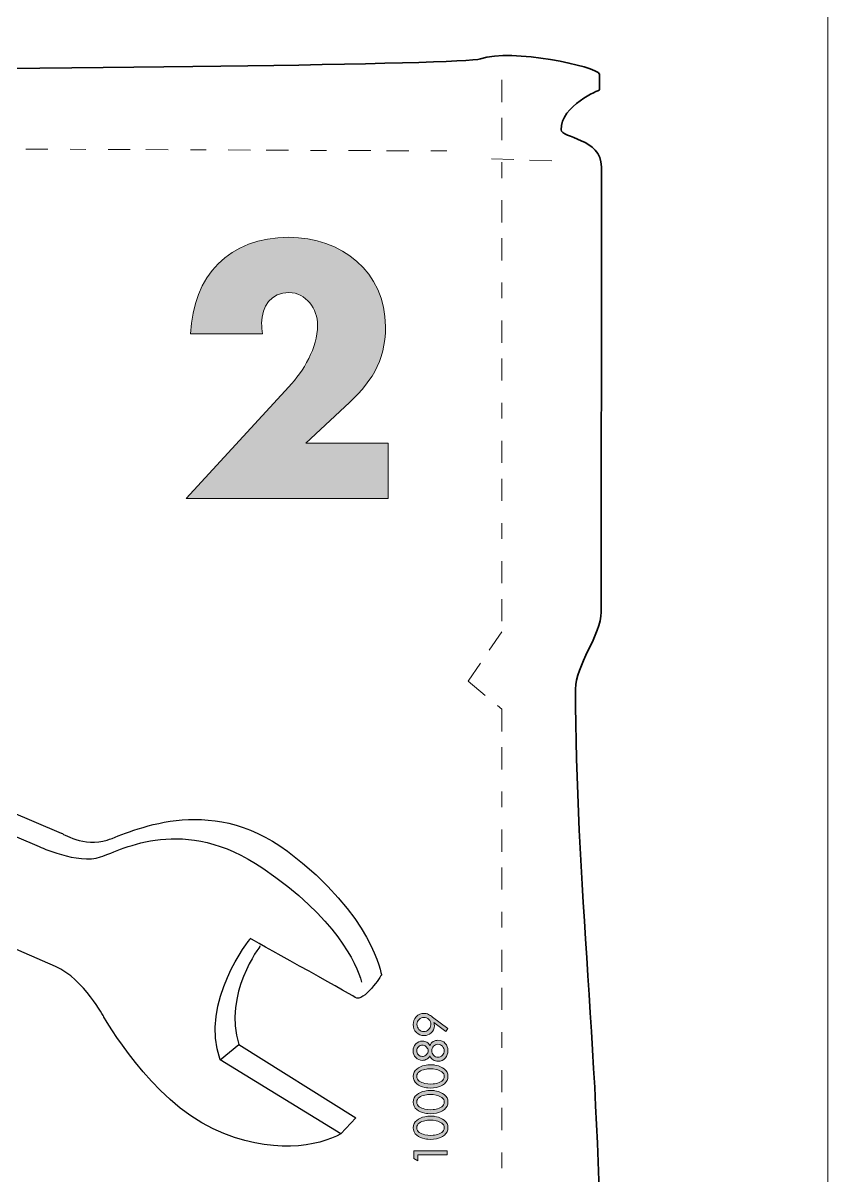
# Model space of a CAD drawing. Header units: inches. Extents: x 35 to 560, y 561 to 1057.
# Drawn here: x 235.87 to 240.98, y 568.69 to 576.02 of the extents above; entities that cross this region are included whole.
import ezdxf

# ---------------------------------------------------------------- set-up
doc = ezdxf.new("R2010")
doc.units = ezdxf.units.IN
doc.header["$MEASUREMENT"] = 0
for name, pattern in [('AI-Linetype-10', [0.635, 0.141111, -0.035278, 0.141111, -0.141111, 0.035278, -0.141111]), ('AI-Linetype-6', [0.635, 0.141111, -0.035278, 0.141111, -0.141111, 0.035278, -0.141111]), ('AI-Linetype-7', [0.635, 0.141111, -0.035278, 0.141111, -0.141111, 0.035278, -0.141111])]:
    doc.linetypes.add(name, pattern=pattern)
doc.layers.add('Livello 1', color=7, linetype='Continuous')

msp = doc.modelspace()

# ---------------------------------------------------------------- hatches: boundary and pattern name
at = {"layer": 'Livello 1'}
h = msp.add_hatch(color=256, dxfattribs=at)
h.dxf.hatch_style = 2
edge = h.paths.add_edge_path()
edge.add_spline(control_points=[(238.1865, 573.3481), (238.1865, 573.3481), (238.1865, 572.9968), (238.1865, 572.9968), (238.1865, 572.9968), (236.9038, 572.9968), (236.9038, 572.9968), (236.9038, 572.9968), (237.5557, 573.7059), (237.5557, 573.7059), (237.6489, 573.8075), (237.7378, 573.9515), (237.7378, 574.0974), (237.7378, 574.199), (237.6658, 574.3049), (237.5557, 574.3049), (237.4435, 574.3049), (237.3822, 574.2182), (237.3822, 574.1102), (237.3822, 574.089), (237.3843, 574.0658), (237.3885, 574.0424), (237.3885, 574.0424), (236.9313, 574.0424), (236.9313, 574.0424), (236.944, 574.4086), (237.1768, 574.6562), (237.5536, 574.6562), (237.888, 574.6562), (238.1696, 574.4361), (238.1696, 574.089), (238.1696, 573.8604), (238.0743, 573.7271), (237.9113, 573.5789), (237.9113, 573.5789), (237.6637, 573.3481), (237.6637, 573.3481), (237.6637, 573.3481), (238.1865, 573.3481), (238.1865, 573.3481)], knot_values=[0, 0, 0, 0, 1, 1, 1, 2, 2, 2, 3, 3, 3, 4, 4, 4, 5, 5, 5, 6, 6, 6, 7, 7, 7, 8, 8, 8, 9, 9, 9, 10, 10, 10, 11, 11, 11, 12, 12, 12, 13, 13, 13, 13], degree=3, periodic=0)
h = msp.add_hatch(color=256, dxfattribs=at)
h.dxf.hatch_style = 2
edge = h.paths.add_edge_path()
edge.add_spline(control_points=[(238.5535, 569.6089), (238.5535, 569.6089), (238.477, 569.6656), (238.477, 569.6656), (238.477, 569.6656), (238.4764, 569.665), (238.4764, 569.665), (238.4772, 569.6633), (238.4782, 569.66), (238.4796, 569.6551), (238.4796, 569.6551), (238.4805, 569.6444), (238.4805, 569.6444), (238.4805, 569.6268), (238.4738, 569.6121), (238.4605, 569.6003), (238.4471, 569.5886), (238.432, 569.5827), (238.4151, 569.5827), (238.3962, 569.5827), (238.3798, 569.5896), (238.366, 569.6033), (238.3522, 569.6168), (238.3453, 569.6334), (238.3453, 569.653), (238.3453, 569.6716), (238.3518, 569.6881), (238.365, 569.7023), (238.3781, 569.7167), (238.3942, 569.7238), (238.4131, 569.7238), (238.4236, 569.7238), (238.4334, 569.7216), (238.4423, 569.717), (238.4512, 569.7125), (238.4601, 569.7071), (238.4692, 569.7007), (238.4692, 569.7007), (238.5665, 569.6282), (238.5665, 569.6282), (238.5665, 569.6282), (238.5535, 569.6089), (238.5535, 569.6089)], knot_values=[0, 0, 0, 0, 1, 1, 1, 2, 2, 2, 3, 3, 3, 4, 4, 4, 5, 5, 5, 6, 6, 6, 7, 7, 7, 8, 8, 8, 9, 9, 9, 10, 10, 10, 11, 11, 11, 12, 12, 12, 13, 13, 13, 14, 14, 14, 14], degree=3, periodic=0)
edge = h.paths.add_edge_path()
edge.add_spline(control_points=[(238.4446, 569.686), (238.4401, 569.69), (238.4352, 569.693), (238.4301, 569.6952), (238.4249, 569.6973), (238.4194, 569.6984), (238.4136, 569.6984), (238.4023, 569.6984), (238.3921, 569.6941), (238.3828, 569.6855), (238.3736, 569.6768), (238.369, 569.6666), (238.369, 569.6549), (238.369, 569.6423), (238.3733, 569.6314), (238.3821, 569.6221), (238.3909, 569.6128), (238.4013, 569.6081), (238.4136, 569.6081), (238.4254, 569.6081), (238.4355, 569.6124), (238.4436, 569.6209), (238.4518, 569.6293), (238.4567, 569.6391), (238.4582, 569.6502), (238.4582, 569.6502), (238.4582, 569.6515), (238.4582, 569.6515), (238.4582, 569.6515), (238.4582, 569.6533), (238.4582, 569.6533), (238.4582, 569.6662), (238.4537, 569.6772), (238.4446, 569.686)], knot_values=[0, 0, 0, 0, 0.035278, 0.035278, 0.035278, 0.070556, 0.070556, 0.070556, 0.105833, 0.105833, 0.105833, 0.141111, 0.141111, 0.141111, 0.176389, 0.176389, 0.176389, 0.211667, 0.211667, 0.211667, 0.246944, 0.246944, 0.246944, 0.282222, 0.282222, 0.282222, 0.3175, 0.3175, 0.3175, 0.352778, 0.352778, 0.352778, 0.388056, 0.388056, 0.388056, 0.388056], degree=3, periodic=0)
edge.add_line((238.4446, 569.686), (238.4446, 569.686))
at = {"layer": 'Livello 1', "true_color": 0x19181d}
h = msp.add_hatch(color=250, dxfattribs=at)
h.dxf.hatch_style = 2
edge = h.paths.add_edge_path()
edge.add_spline(control_points=[(238.4717, 569.4283), (238.4627, 569.434), (238.4561, 569.4423), (238.452, 569.4535), (238.4474, 569.445), (238.441, 569.4382), (238.4326, 569.4332), (238.4241, 569.428), (238.4147, 569.4255), (238.4044, 569.4255), (238.3875, 569.4255), (238.3735, 569.4314), (238.3622, 569.4433), (238.3509, 569.4551), (238.3453, 569.4695), (238.3453, 569.4865), (238.3453, 569.5036), (238.3508, 569.518), (238.3619, 569.5298), (238.373, 569.5416), (238.3872, 569.5475), (238.4045, 569.5475), (238.4152, 569.5475), (238.4245, 569.545), (238.4324, 569.5401), (238.4403, 569.5356), (238.4468, 569.5287), (238.4521, 569.5195), (238.4555, 569.5302), (238.462, 569.5386), (238.4717, 569.5444), (238.4814, 569.5501), (238.4919, 569.5531), (238.5031, 569.5531), (238.5229, 569.5531), (238.5384, 569.5466), (238.5496, 569.5334), (238.5609, 569.5204), (238.5665, 569.5048), (238.5665, 569.4865), (238.5665, 569.4688), (238.5609, 569.4533), (238.5495, 569.4399), (238.5381, 569.4265), (238.5226, 569.4199), (238.5031, 569.4199), (238.4917, 569.4199), (238.4813, 569.4227), (238.4717, 569.4283)], knot_values=[0, 0, 0, 0, 0.035278, 0.035278, 0.035278, 0.070556, 0.070556, 0.070556, 0.105833, 0.105833, 0.105833, 0.141111, 0.141111, 0.141111, 0.176389, 0.176389, 0.176389, 0.211667, 0.211667, 0.211667, 0.246944, 0.246944, 0.246944, 0.282222, 0.282222, 0.282222, 0.3175, 0.3175, 0.3175, 0.352778, 0.352778, 0.352778, 0.388056, 0.388056, 0.388056, 0.423333, 0.423333, 0.423333, 0.458611, 0.458611, 0.458611, 0.493889, 0.493889, 0.493889, 0.529167, 0.529167, 0.529167, 0.564444, 0.564444, 0.564444, 0.564444], degree=3, periodic=0)
edge.add_line((238.4717, 569.4283), (238.4717, 569.4283))
edge = h.paths.add_edge_path()
edge.add_spline(control_points=[(238.3785, 569.4611), (238.3857, 569.4539), (238.3943, 569.4504), (238.4044, 569.4504), (238.4044, 569.4504), (238.4072, 569.4504), (238.4072, 569.4504), (238.4072, 569.4504), (238.4098, 569.4504), (238.4098, 569.4504), (238.4171, 569.4515), (238.4239, 569.4556), (238.4303, 569.4627), (238.4316, 569.4644), (238.4329, 569.4661), (238.4342, 569.4679), (238.4346, 569.4684), (238.4357, 569.4702), (238.4376, 569.4733), (238.4395, 569.4775), (238.4404, 569.4813), (238.4404, 569.4848), (238.4404, 569.4848), (238.4404, 569.4865), (238.4404, 569.4865), (238.4404, 569.4865), (238.4404, 569.4882), (238.4404, 569.4882), (238.4404, 569.4924), (238.4396, 569.496), (238.4382, 569.4989), (238.4366, 569.5019), (238.434, 569.5055), (238.4303, 569.51), (238.4247, 569.5163), (238.4178, 569.5205), (238.4098, 569.5226), (238.4098, 569.5226), (238.4072, 569.5226), (238.4072, 569.5226), (238.4072, 569.5226), (238.4044, 569.5226), (238.4044, 569.5226), (238.3947, 569.5226), (238.3861, 569.519), (238.3788, 569.5117), (238.3715, 569.5045), (238.3679, 569.4961), (238.3679, 569.4865), (238.3679, 569.4767), (238.3714, 569.4682), (238.3785, 569.4611)], knot_values=[0, 0, 0, 0, 0.035278, 0.035278, 0.035278, 0.070556, 0.070556, 0.070556, 0.105833, 0.105833, 0.105833, 0.141111, 0.141111, 0.141111, 0.176389, 0.176389, 0.176389, 0.211667, 0.211667, 0.211667, 0.246944, 0.246944, 0.246944, 0.282222, 0.282222, 0.282222, 0.3175, 0.3175, 0.3175, 0.352778, 0.352778, 0.352778, 0.388056, 0.388056, 0.388056, 0.423333, 0.423333, 0.423333, 0.458611, 0.458611, 0.458611, 0.493889, 0.493889, 0.493889, 0.529167, 0.529167, 0.529167, 0.564444, 0.564444, 0.564444, 0.599722, 0.599722, 0.599722, 0.599722], degree=3, periodic=0)
edge.add_line((238.3785, 569.4611), (238.3785, 569.4611))
edge = h.paths.add_edge_path()
edge.add_spline(control_points=[(238.4745, 569.4577), (238.4823, 569.4494), (238.4917, 569.4453), (238.5031, 569.4453), (238.5134, 569.4453), (238.5227, 569.4496), (238.5309, 569.4581), (238.539, 569.4667), (238.5431, 569.4761), (238.5431, 569.4865), (238.5431, 569.4965), (238.5391, 569.5058), (238.5311, 569.5145), (238.5231, 569.5233), (238.5138, 569.5277), (238.5031, 569.5277), (238.4921, 569.5277), (238.4827, 569.5235), (238.4748, 569.5151), (238.4669, 569.5068), (238.463, 569.4972), (238.463, 569.4865), (238.463, 569.4756), (238.4668, 569.4659), (238.4745, 569.4577)], knot_values=[0, 0, 0, 0, 0.035278, 0.035278, 0.035278, 0.070556, 0.070556, 0.070556, 0.105833, 0.105833, 0.105833, 0.141111, 0.141111, 0.141111, 0.176389, 0.176389, 0.176389, 0.211667, 0.211667, 0.211667, 0.246944, 0.246944, 0.246944, 0.282222, 0.282222, 0.282222, 0.282222], degree=3, periodic=0)
edge.add_line((238.4745, 569.4577), (238.4745, 569.4577))
h = msp.add_hatch(color=250, dxfattribs=at)
h.dxf.hatch_style = 2
edge = h.paths.add_edge_path()
edge.add_spline(control_points=[(238.5437, 569.2762), (238.5285, 569.2651), (238.5118, 569.2575), (238.4936, 569.2534), (238.4936, 569.2534), (238.4741, 569.25), (238.4741, 569.25), (238.4741, 569.25), (238.4561, 569.2491), (238.4561, 569.2491), (238.4561, 569.2491), (238.4383, 569.25), (238.4383, 569.25), (238.4331, 569.2505), (238.4266, 569.2517), (238.4191, 569.2534), (238.4005, 569.2573), (238.3836, 569.265), (238.3683, 569.2764), (238.3529, 569.2878), (238.3453, 569.3034), (238.3453, 569.3234), (238.3453, 569.3433), (238.3529, 569.359), (238.3683, 569.3703), (238.3836, 569.3817), (238.4005, 569.3894), (238.4191, 569.3933), (238.4191, 569.3933), (238.4273, 569.3948), (238.4273, 569.3948), (238.4273, 569.3948), (238.4383, 569.3964), (238.4383, 569.3964), (238.4383, 569.3964), (238.4561, 569.3976), (238.4561, 569.3976), (238.4561, 569.3976), (238.4668, 569.3976), (238.4668, 569.3976), (238.4668, 569.3976), (238.4749, 569.3964), (238.4749, 569.3964), (238.4774, 569.3964), (238.4802, 569.3961), (238.4834, 569.3953), (238.4834, 569.3953), (238.4936, 569.3933), (238.4936, 569.3933), (238.5114, 569.3894), (238.528, 569.3818), (238.5434, 569.3705), (238.5588, 569.3592), (238.5666, 569.3435), (238.5666, 569.3234), (238.5666, 569.3037), (238.5589, 569.2881), (238.5437, 569.2762)], knot_values=[0, 0, 0, 0, 0.035278, 0.035278, 0.035278, 0.070556, 0.070556, 0.070556, 0.105833, 0.105833, 0.105833, 0.141111, 0.141111, 0.141111, 0.176389, 0.176389, 0.176389, 0.211667, 0.211667, 0.211667, 0.246944, 0.246944, 0.246944, 0.282222, 0.282222, 0.282222, 0.3175, 0.3175, 0.3175, 0.352778, 0.352778, 0.352778, 0.388056, 0.388056, 0.388056, 0.423333, 0.423333, 0.423333, 0.458611, 0.458611, 0.458611, 0.493889, 0.493889, 0.493889, 0.529167, 0.529167, 0.529167, 0.564444, 0.564444, 0.564444, 0.599722, 0.599722, 0.599722, 0.635, 0.635, 0.635, 0.670278, 0.670278, 0.670278, 0.670278], degree=3, periodic=0)
edge.add_line((238.5437, 569.2762), (238.5437, 569.2762))
edge = h.paths.add_edge_path()
edge.add_spline(control_points=[(238.3842, 569.2937), (238.394, 569.2875), (238.4059, 569.2825), (238.42, 569.2787), (238.42, 569.2787), (238.4392, 569.2754), (238.4392, 569.2754), (238.4392, 569.2754), (238.4558, 569.2745), (238.4558, 569.2745), (238.4558, 569.2745), (238.4724, 569.2754), (238.4724, 569.2754), (238.4778, 569.2759), (238.4841, 569.2771), (238.4913, 569.2787), (238.5042, 569.2816), (238.5161, 569.2864), (238.5269, 569.2933), (238.5377, 569.3002), (238.5431, 569.3102), (238.5431, 569.3234), (238.5431, 569.3358), (238.5379, 569.3454), (238.5275, 569.3522), (238.5171, 569.3592), (238.505, 569.3644), (238.4913, 569.368), (238.4913, 569.368), (238.4724, 569.3711), (238.4724, 569.3711), (238.4724, 569.3711), (238.4558, 569.3722), (238.4558, 569.3722), (238.4558, 569.3722), (238.4414, 569.3713), (238.4414, 569.3713), (238.4375, 569.3713), (238.4336, 569.3709), (238.4299, 569.3699), (238.4299, 569.3699), (238.42, 569.368), (238.42, 569.368), (238.4068, 569.3652), (238.3949, 569.3602), (238.3841, 569.3532), (238.3733, 569.346), (238.3679, 569.3361), (238.3679, 569.3234), (238.3679, 569.3109), (238.3733, 569.3011), (238.3842, 569.2937)], knot_values=[0, 0, 0, 0, 0.035278, 0.035278, 0.035278, 0.070556, 0.070556, 0.070556, 0.105833, 0.105833, 0.105833, 0.141111, 0.141111, 0.141111, 0.176389, 0.176389, 0.176389, 0.211667, 0.211667, 0.211667, 0.246944, 0.246944, 0.246944, 0.282222, 0.282222, 0.282222, 0.3175, 0.3175, 0.3175, 0.352778, 0.352778, 0.352778, 0.388056, 0.388056, 0.388056, 0.423333, 0.423333, 0.423333, 0.458611, 0.458611, 0.458611, 0.493889, 0.493889, 0.493889, 0.529167, 0.529167, 0.529167, 0.564444, 0.564444, 0.564444, 0.599722, 0.599722, 0.599722, 0.599722], degree=3, periodic=0)
edge.add_line((238.3842, 569.2937), (238.3842, 569.2937))
h = msp.add_hatch(color=250, dxfattribs=at)
h.dxf.hatch_style = 2
edge = h.paths.add_edge_path()
edge.add_spline(control_points=[(238.5437, 569.1131), (238.5285, 569.102), (238.5118, 569.0944), (238.4936, 569.0903), (238.4936, 569.0903), (238.4741, 569.0869), (238.4741, 569.0869), (238.4741, 569.0869), (238.4561, 569.086), (238.4561, 569.086), (238.4561, 569.086), (238.4383, 569.0869), (238.4383, 569.0869), (238.4331, 569.0874), (238.4266, 569.0886), (238.4191, 569.0903), (238.4005, 569.0942), (238.3836, 569.1019), (238.3683, 569.1132), (238.3529, 569.1246), (238.3453, 569.1403), (238.3453, 569.1602), (238.3453, 569.1802), (238.3529, 569.1959), (238.3683, 569.2072), (238.3836, 569.2186), (238.4005, 569.2263), (238.4191, 569.2302), (238.4191, 569.2302), (238.4273, 569.2316), (238.4273, 569.2316), (238.4273, 569.2316), (238.4383, 569.2333), (238.4383, 569.2333), (238.4383, 569.2333), (238.4561, 569.2345), (238.4561, 569.2345), (238.4561, 569.2345), (238.4668, 569.2345), (238.4668, 569.2345), (238.4668, 569.2345), (238.4749, 569.2333), (238.4749, 569.2333), (238.4774, 569.2333), (238.4802, 569.2329), (238.4834, 569.2322), (238.4834, 569.2322), (238.4936, 569.2302), (238.4936, 569.2302), (238.5114, 569.2263), (238.528, 569.2186), (238.5434, 569.2074), (238.5588, 569.1961), (238.5666, 569.1804), (238.5666, 569.1602), (238.5666, 569.1406), (238.5589, 569.125), (238.5437, 569.1131)], knot_values=[0, 0, 0, 0, 0.035278, 0.035278, 0.035278, 0.070556, 0.070556, 0.070556, 0.105833, 0.105833, 0.105833, 0.141111, 0.141111, 0.141111, 0.176389, 0.176389, 0.176389, 0.211667, 0.211667, 0.211667, 0.246944, 0.246944, 0.246944, 0.282222, 0.282222, 0.282222, 0.3175, 0.3175, 0.3175, 0.352778, 0.352778, 0.352778, 0.388056, 0.388056, 0.388056, 0.423333, 0.423333, 0.423333, 0.458611, 0.458611, 0.458611, 0.493889, 0.493889, 0.493889, 0.529167, 0.529167, 0.529167, 0.564444, 0.564444, 0.564444, 0.599722, 0.599722, 0.599722, 0.635, 0.635, 0.635, 0.670278, 0.670278, 0.670278, 0.670278], degree=3, periodic=0)
edge.add_line((238.5437, 569.1131), (238.5437, 569.1131))
edge = h.paths.add_edge_path()
edge.add_spline(control_points=[(238.3842, 569.1306), (238.394, 569.1244), (238.4059, 569.1194), (238.42, 569.1156), (238.42, 569.1156), (238.4392, 569.1123), (238.4392, 569.1123), (238.4392, 569.1123), (238.4558, 569.1114), (238.4558, 569.1114), (238.4558, 569.1114), (238.4724, 569.1123), (238.4724, 569.1123), (238.4778, 569.1128), (238.4841, 569.1139), (238.4913, 569.1156), (238.5042, 569.1185), (238.5161, 569.1233), (238.5269, 569.1302), (238.5377, 569.1371), (238.5431, 569.1471), (238.5431, 569.1602), (238.5431, 569.1726), (238.5379, 569.1823), (238.5275, 569.1892), (238.5171, 569.1961), (238.505, 569.2012), (238.4913, 569.2049), (238.4913, 569.2049), (238.4724, 569.2079), (238.4724, 569.2079), (238.4724, 569.2079), (238.4558, 569.2091), (238.4558, 569.2091), (238.4558, 569.2091), (238.4414, 569.2082), (238.4414, 569.2082), (238.4375, 569.2082), (238.4336, 569.2078), (238.4299, 569.2068), (238.4299, 569.2068), (238.42, 569.2049), (238.42, 569.2049), (238.4068, 569.202), (238.3949, 569.1971), (238.3841, 569.19), (238.3733, 569.1829), (238.3679, 569.173), (238.3679, 569.1602), (238.3679, 569.1478), (238.3733, 569.138), (238.3842, 569.1306)], knot_values=[0, 0, 0, 0, 0.035278, 0.035278, 0.035278, 0.070556, 0.070556, 0.070556, 0.105833, 0.105833, 0.105833, 0.141111, 0.141111, 0.141111, 0.176389, 0.176389, 0.176389, 0.211667, 0.211667, 0.211667, 0.246944, 0.246944, 0.246944, 0.282222, 0.282222, 0.282222, 0.3175, 0.3175, 0.3175, 0.352778, 0.352778, 0.352778, 0.388056, 0.388056, 0.388056, 0.423333, 0.423333, 0.423333, 0.458611, 0.458611, 0.458611, 0.493889, 0.493889, 0.493889, 0.529167, 0.529167, 0.529167, 0.564444, 0.564444, 0.564444, 0.599722, 0.599722, 0.599722, 0.599722], degree=3, periodic=0)
edge.add_line((238.3842, 569.1306), (238.3842, 569.1306))
h = msp.add_hatch(color=250, dxfattribs=at)
h.dxf.hatch_style = 2
edge = h.paths.add_edge_path()
edge.add_spline(control_points=[(238.5437, 568.95), (238.5285, 568.9389), (238.5118, 568.9313), (238.4936, 568.9271), (238.4936, 568.9271), (238.4741, 568.9238), (238.4741, 568.9238), (238.4741, 568.9238), (238.4561, 568.9229), (238.4561, 568.9229), (238.4561, 568.9229), (238.4383, 568.9238), (238.4383, 568.9238), (238.4331, 568.9243), (238.4266, 568.9254), (238.4191, 568.9271), (238.4005, 568.9311), (238.3836, 568.9388), (238.3683, 568.9501), (238.3529, 568.9615), (238.3453, 568.9771), (238.3453, 568.9971), (238.3453, 569.017), (238.3529, 569.0328), (238.3683, 569.0441), (238.3836, 569.0555), (238.4005, 569.0631), (238.4191, 569.0671), (238.4191, 569.0671), (238.4273, 569.0685), (238.4273, 569.0685), (238.4273, 569.0685), (238.4383, 569.0702), (238.4383, 569.0702), (238.4383, 569.0702), (238.4561, 569.0713), (238.4561, 569.0713), (238.4561, 569.0713), (238.4668, 569.0713), (238.4668, 569.0713), (238.4668, 569.0713), (238.4749, 569.0702), (238.4749, 569.0702), (238.4774, 569.0702), (238.4802, 569.0698), (238.4834, 569.0691), (238.4834, 569.0691), (238.4936, 569.0671), (238.4936, 569.0671), (238.5114, 569.0631), (238.528, 569.0555), (238.5434, 569.0443), (238.5588, 569.0329), (238.5666, 569.0172), (238.5666, 568.9971), (238.5666, 568.9776), (238.5589, 568.9619), (238.5437, 568.95)], knot_values=[0, 0, 0, 0, 0.035278, 0.035278, 0.035278, 0.070556, 0.070556, 0.070556, 0.105833, 0.105833, 0.105833, 0.141111, 0.141111, 0.141111, 0.176389, 0.176389, 0.176389, 0.211667, 0.211667, 0.211667, 0.246944, 0.246944, 0.246944, 0.282222, 0.282222, 0.282222, 0.3175, 0.3175, 0.3175, 0.352778, 0.352778, 0.352778, 0.388056, 0.388056, 0.388056, 0.423333, 0.423333, 0.423333, 0.458611, 0.458611, 0.458611, 0.493889, 0.493889, 0.493889, 0.529167, 0.529167, 0.529167, 0.564444, 0.564444, 0.564444, 0.599722, 0.599722, 0.599722, 0.635, 0.635, 0.635, 0.670278, 0.670278, 0.670278, 0.670278], degree=3, periodic=0)
edge.add_line((238.5437, 568.95), (238.5437, 568.95))
edge = h.paths.add_edge_path()
edge.add_spline(control_points=[(238.3842, 568.9675), (238.394, 568.9613), (238.4059, 568.9563), (238.42, 568.9525), (238.42, 568.9525), (238.4392, 568.9492), (238.4392, 568.9492), (238.4392, 568.9492), (238.4558, 568.9483), (238.4558, 568.9483), (238.4558, 568.9483), (238.4724, 568.9492), (238.4724, 568.9492), (238.4778, 568.9497), (238.4841, 568.9508), (238.4913, 568.9525), (238.5042, 568.9553), (238.5161, 568.9602), (238.5269, 568.967), (238.5377, 568.9739), (238.5431, 568.9839), (238.5431, 568.9971), (238.5431, 569.0095), (238.5379, 569.0192), (238.5275, 569.026), (238.5171, 569.0329), (238.505, 569.0381), (238.4913, 569.0417), (238.4913, 569.0417), (238.4724, 569.0448), (238.4724, 569.0448), (238.4724, 569.0448), (238.4558, 569.0459), (238.4558, 569.0459), (238.4558, 569.0459), (238.4414, 569.0451), (238.4414, 569.0451), (238.4375, 569.0451), (238.4336, 569.0447), (238.4299, 569.0437), (238.4299, 569.0437), (238.42, 569.0417), (238.42, 569.0417), (238.4068, 569.0389), (238.3949, 569.0339), (238.3841, 569.0269), (238.3733, 569.0198), (238.3679, 569.0099), (238.3679, 568.9971), (238.3679, 568.9847), (238.3733, 568.9748), (238.3842, 568.9675)], knot_values=[0, 0, 0, 0, 0.035278, 0.035278, 0.035278, 0.070556, 0.070556, 0.070556, 0.105833, 0.105833, 0.105833, 0.141111, 0.141111, 0.141111, 0.176389, 0.176389, 0.176389, 0.211667, 0.211667, 0.211667, 0.246944, 0.246944, 0.246944, 0.282222, 0.282222, 0.282222, 0.3175, 0.3175, 0.3175, 0.352778, 0.352778, 0.352778, 0.388056, 0.388056, 0.388056, 0.423333, 0.423333, 0.423333, 0.458611, 0.458611, 0.458611, 0.493889, 0.493889, 0.493889, 0.529167, 0.529167, 0.529167, 0.564444, 0.564444, 0.564444, 0.599722, 0.599722, 0.599722, 0.599722], degree=3, periodic=0)
edge.add_line((238.3842, 568.9675), (238.3842, 568.9675))
at = {"layer": 'Livello 1'}
h = msp.add_hatch(color=256, dxfattribs=at)
h.dxf.hatch_style = 2
h.paths.add_polyline_path([(238.3741, 568.7871), (238.3498, 568.8018), (238.3498, 568.8495), (238.5623, 568.8495), (238.5623, 568.8242), (238.3741, 568.8242)])

# ---------------------------------------------------------------- linework, layer by layer
at = {"layer": 'Livello 1', "lineweight": 25}
msp.add_line((237.1198, 569.4288), (237.2382, 569.5271), dxfattribs=at)
at = {"layer": 'Livello 1', "lineweight": 0}
for p, q in [((238.3498, 568.8018), (238.3498, 568.8495)), ((238.3498, 568.8495), (238.5623, 568.8495)), ((238.3741, 568.7871), (238.3498, 568.8018)), ((238.5623, 568.8242), (238.3741, 568.8242)), ((238.3741, 568.8242), (238.3741, 568.7871)), ((238.5623, 568.8495), (238.5623, 568.8242))]:
    msp.add_line(p, q, dxfattribs=at)
msp.add_lwpolyline([(219.9813, 560.5182), (240.9813, 560.5182), (240.9813, 590.2182), (219.9813, 590.2182), (219.9813, 560.5182)], dxfattribs=at)
msp.add_lwpolyline([(219.9813, 560.5182), (240.9813, 560.5182), (240.9813, 590.2182), (219.9813, 590.2182), (219.9813, 560.5182)], dxfattribs=at)
msp.add_lwpolyline([(219.9813, 560.5182), (240.9813, 560.5182), (240.9813, 590.2182), (219.9813, 590.2182), (219.9813, 560.5182)], dxfattribs=at)
msp.add_lwpolyline([(219.9813, 560.5182), (240.9813, 560.5182), (240.9813, 590.2182), (219.9813, 590.2182), (219.9813, 560.5182)], dxfattribs=at)
msp.add_lwpolyline([(219.9813, 560.5182), (240.9813, 560.5182), (240.9813, 590.2182), (219.9813, 590.2182), (219.9813, 560.5182)], dxfattribs=at)
msp.add_lwpolyline([(219.9813, 560.5182), (240.9813, 560.5182), (240.9813, 590.2182), (219.9813, 590.2182), (219.9813, 560.5182)], dxfattribs=at)
at = {"layer": 'Livello 1', "linetype": 'AI-Linetype-10', "lineweight": 18}
msp.add_lwpolyline([(238.9078, 575.6563), (238.9078, 572.1496), (238.6957, 571.8344), (238.9078, 571.6571), (238.9078, 563.1251)], dxfattribs=at)
at = {"layer": 'Livello 1', "linetype": 'AI-Linetype-6', "lineweight": 18}
msp.add_lwpolyline([(221.7606, 575.2631), (226.7465, 575.1806), (227.2329, 575.2556), (238.5893, 575.2048)], dxfattribs=at)
at = {"layer": 'Livello 1', "linetype": 'AI-Linetype-7', "lineweight": 18}
msp.add_lwpolyline([(239.2257, 575.1423), (238.8337, 575.1545)], dxfattribs=at)
at = {"layer": 'Livello 1', "lineweight": 35}
msp.add_open_spline([(239.2634, 562.9266), (239.2634, 562.9266), (239.5295, 563.1262), (239.5295, 563.1262), (239.5295, 563.1262), (239.2315, 563.3574), (239.2315, 563.3574), (239.2315, 563.3574), (239.5295, 563.5912), (239.5295, 563.5912), (239.5295, 563.5912), (239.5322, 565.6784), (239.5352, 568.0698), (239.5367, 569.3304), (239.3754, 570.6169), (239.3766, 571.7854), (239.3768, 571.9317), (239.5398, 572.134), (239.54, 572.2743), (239.5414, 573.6598), (239.5422, 574.8531), (239.5418, 575.1037), (239.5416, 575.2844), (239.2862, 575.2876), (239.2853, 575.3394), (239.2824, 575.4938), (239.5295, 575.5924), (239.5295, 575.5924), (239.5295, 575.5924), (239.5295, 575.6927), (239.5295, 575.6927), (239.5147, 575.7425), (238.9685, 575.8579), (238.7735, 575.7906), (238.6636, 575.7526), (236.1314, 575.7287), (233.8273, 575.7152), (232.048, 575.7047), (230.4048, 575.7004), (230.1181, 575.7004), (229.4602, 575.7004), (227.3878, 575.7229), (226.9979, 575.6555), (226.6079, 575.5882), (222.4583, 575.7971), (222.4583, 575.7971), (221.8228, 575.9032), (221.5762, 575.8916), (221.43, 575.9421), (221.43, 575.9421), (221.4549, 575.6813), (221.4549, 575.6813), (221.4549, 575.6813), (221.6327, 575.4642), (221.6327, 575.4642), (221.6327, 575.4642), (221.4549, 575.2759), (221.4549, 575.2759), (221.4549, 575.2759), (221.313, 571.5703), (221.6528, 570.2013), (221.7083, 569.9776), (221.4631, 569.6675), (221.4634, 569.4387), (221.4664, 566.52), (221.4664, 563.583), (221.4549, 563.6197), (221.4532, 563.6247), (221.5706, 563.5079), (221.7468, 563.3952), (221.8018, 563.3601), (221.4975, 563.1175), (221.4955, 562.9934), (221.4955, 562.9934), (221.7468, 562.7514), (222.356, 562.9198), (222.356, 562.9198), (224.7106, 562.9291), (224.7106, 562.9291), (224.7106, 562.9291), (225.3334, 563.0439), (225.3334, 563.0439), (225.3334, 563.0439), (232.5817, 562.9604), (232.5817, 562.9604), (232.5817, 562.9604), (238.867, 562.9853), (238.867, 562.9853), (238.867, 562.9853), (238.9123, 562.7081), (239.2634, 562.9266)], degree=3, knots=[0, 0, 0, 0, 1, 1, 1, 2, 2, 2, 3, 3, 3, 4, 4, 4, 5, 5, 5, 6, 6, 6, 7, 7, 7, 8, 8, 8, 9, 9, 9, 10, 10, 10, 11, 11, 11, 12, 12, 12, 13, 13, 13, 14, 14, 14, 15, 15, 15, 16, 16, 16, 17, 17, 17, 18, 18, 18, 19, 19, 19, 20, 20, 20, 21, 21, 21, 22, 22, 22, 23, 23, 23, 24, 24, 24, 25, 25, 25, 26, 26, 26, 27, 27, 27, 28, 28, 28, 29, 29, 29, 30, 30, 30, 30], dxfattribs=at)
at = {"layer": 'Livello 1', "lineweight": 0}
for points, knots in [([(238.1865, 573.3481), (238.1865, 573.3481), (238.1865, 572.9968), (238.1865, 572.9968), (238.1865, 572.9968), (236.9038, 572.9968), (236.9038, 572.9968), (236.9038, 572.9968), (237.5557, 573.7059), (237.5557, 573.7059), (237.6489, 573.8075), (237.7378, 573.9515), (237.7378, 574.0974), (237.7378, 574.199), (237.6658, 574.3049), (237.5557, 574.3049), (237.4435, 574.3049), (237.3822, 574.2182), (237.3822, 574.1102), (237.3822, 574.089), (237.3843, 574.0658), (237.3885, 574.0424), (237.3885, 574.0424), (236.9313, 574.0424), (236.9313, 574.0424), (236.944, 574.4086), (237.1768, 574.6562), (237.5536, 574.6562), (237.888, 574.6562), (238.1696, 574.4361), (238.1696, 574.089), (238.1696, 573.8604), (238.0743, 573.7271), (237.9113, 573.5789), (237.9113, 573.5789), (237.6637, 573.3481), (237.6637, 573.3481), (237.6637, 573.3481), (238.1865, 573.3481), (238.1865, 573.3481)], [0, 0, 0, 0, 1, 1, 1, 2, 2, 2, 3, 3, 3, 4, 4, 4, 5, 5, 5, 6, 6, 6, 7, 7, 7, 8, 8, 8, 9, 9, 9, 10, 10, 10, 11, 11, 11, 12, 12, 12, 13, 13, 13, 13]), ([(238.5535, 569.6089), (238.5535, 569.6089), (238.477, 569.6656), (238.477, 569.6656), (238.477, 569.6656), (238.4764, 569.665), (238.4764, 569.665), (238.4772, 569.6633), (238.4782, 569.66), (238.4796, 569.6551), (238.4796, 569.6551), (238.4805, 569.6444), (238.4805, 569.6444), (238.4805, 569.6268), (238.4738, 569.6121), (238.4605, 569.6003), (238.4471, 569.5886), (238.432, 569.5827), (238.4151, 569.5827), (238.3962, 569.5827), (238.3798, 569.5896), (238.366, 569.6033), (238.3522, 569.6168), (238.3453, 569.6334), (238.3453, 569.653), (238.3453, 569.6716), (238.3518, 569.6881), (238.365, 569.7023), (238.3781, 569.7167), (238.3942, 569.7238), (238.4131, 569.7238), (238.4236, 569.7238), (238.4334, 569.7216), (238.4423, 569.717), (238.4512, 569.7125), (238.4601, 569.7071), (238.4692, 569.7007), (238.4692, 569.7007), (238.5665, 569.6282), (238.5665, 569.6282), (238.5665, 569.6282), (238.5535, 569.6089), (238.5535, 569.6089)], [0, 0, 0, 0, 1, 1, 1, 2, 2, 2, 3, 3, 3, 4, 4, 4, 5, 5, 5, 6, 6, 6, 7, 7, 7, 8, 8, 8, 9, 9, 9, 10, 10, 10, 11, 11, 11, 12, 12, 12, 13, 13, 13, 14, 14, 14, 14]), ([(238.4446, 569.686), (238.4401, 569.69), (238.4352, 569.693), (238.4301, 569.6952), (238.4249, 569.6973), (238.4194, 569.6984), (238.4136, 569.6984), (238.4023, 569.6984), (238.3921, 569.6941), (238.3828, 569.6855), (238.3736, 569.6768), (238.369, 569.6666), (238.369, 569.6549), (238.369, 569.6423), (238.3733, 569.6314), (238.3821, 569.6221), (238.3909, 569.6128), (238.4013, 569.6081), (238.4136, 569.6081), (238.4254, 569.6081), (238.4355, 569.6124), (238.4436, 569.6209), (238.4518, 569.6293), (238.4567, 569.6391), (238.4582, 569.6502), (238.4582, 569.6502), (238.4582, 569.6515), (238.4582, 569.6515), (238.4582, 569.6515), (238.4582, 569.6533), (238.4582, 569.6533), (238.4582, 569.6662), (238.4537, 569.6772), (238.4446, 569.686)], [0, 0, 0, 0, 1, 1, 1, 2, 2, 2, 3, 3, 3, 4, 4, 4, 5, 5, 5, 6, 6, 6, 7, 7, 7, 8, 8, 8, 9, 9, 9, 10, 10, 10, 11, 11, 11, 11]), ([(238.4717, 569.4283), (238.4627, 569.434), (238.4561, 569.4423), (238.452, 569.4535), (238.4474, 569.445), (238.441, 569.4382), (238.4326, 569.4332), (238.4241, 569.428), (238.4147, 569.4255), (238.4044, 569.4255), (238.3875, 569.4255), (238.3735, 569.4314), (238.3622, 569.4433), (238.3509, 569.4551), (238.3453, 569.4695), (238.3453, 569.4865), (238.3453, 569.5036), (238.3508, 569.518), (238.3619, 569.5298), (238.373, 569.5416), (238.3872, 569.5475), (238.4045, 569.5475), (238.4152, 569.5475), (238.4245, 569.545), (238.4324, 569.5401), (238.4403, 569.5356), (238.4468, 569.5287), (238.4521, 569.5195), (238.4555, 569.5302), (238.462, 569.5386), (238.4717, 569.5444), (238.4814, 569.5501), (238.4919, 569.5531), (238.5031, 569.5531), (238.5229, 569.5531), (238.5384, 569.5466), (238.5496, 569.5334), (238.5609, 569.5204), (238.5665, 569.5048), (238.5665, 569.4865), (238.5665, 569.4688), (238.5609, 569.4533), (238.5495, 569.4399), (238.5381, 569.4265), (238.5226, 569.4199), (238.5031, 569.4199), (238.4917, 569.4199), (238.4813, 569.4227), (238.4717, 569.4283)], [0, 0, 0, 0, 1, 1, 1, 2, 2, 2, 3, 3, 3, 4, 4, 4, 5, 5, 5, 6, 6, 6, 7, 7, 7, 8, 8, 8, 9, 9, 9, 10, 10, 10, 11, 11, 11, 12, 12, 12, 13, 13, 13, 14, 14, 14, 15, 15, 15, 16, 16, 16, 16]), ([(238.4745, 569.4577), (238.4823, 569.4494), (238.4917, 569.4453), (238.5031, 569.4453), (238.5134, 569.4453), (238.5227, 569.4496), (238.5309, 569.4581), (238.539, 569.4667), (238.5431, 569.4761), (238.5431, 569.4865), (238.5431, 569.4965), (238.5391, 569.5058), (238.5311, 569.5145), (238.5231, 569.5233), (238.5138, 569.5277), (238.5031, 569.5277), (238.4921, 569.5277), (238.4827, 569.5235), (238.4748, 569.5151), (238.4669, 569.5068), (238.463, 569.4972), (238.463, 569.4865), (238.463, 569.4756), (238.4668, 569.4659), (238.4745, 569.4577)], [0, 0, 0, 0, 1, 1, 1, 2, 2, 2, 3, 3, 3, 4, 4, 4, 5, 5, 5, 6, 6, 6, 7, 7, 7, 8, 8, 8, 8]), ([(238.3785, 569.4611), (238.3857, 569.4539), (238.3943, 569.4504), (238.4044, 569.4504), (238.4044, 569.4504), (238.4072, 569.4504), (238.4072, 569.4504), (238.4072, 569.4504), (238.4098, 569.4504), (238.4098, 569.4504), (238.4171, 569.4515), (238.4239, 569.4556), (238.4303, 569.4627), (238.4316, 569.4644), (238.4329, 569.4661), (238.4342, 569.4679), (238.4346, 569.4684), (238.4357, 569.4702), (238.4376, 569.4733), (238.4395, 569.4775), (238.4404, 569.4813), (238.4404, 569.4848), (238.4404, 569.4848), (238.4404, 569.4865), (238.4404, 569.4865), (238.4404, 569.4865), (238.4404, 569.4882), (238.4404, 569.4882), (238.4404, 569.4924), (238.4396, 569.496), (238.4382, 569.4989), (238.4366, 569.5019), (238.434, 569.5055), (238.4303, 569.51), (238.4247, 569.5163), (238.4178, 569.5205), (238.4098, 569.5226), (238.4098, 569.5226), (238.4072, 569.5226), (238.4072, 569.5226), (238.4072, 569.5226), (238.4044, 569.5226), (238.4044, 569.5226), (238.3947, 569.5226), (238.3861, 569.519), (238.3788, 569.5117), (238.3715, 569.5045), (238.3679, 569.4961), (238.3679, 569.4865), (238.3679, 569.4767), (238.3714, 569.4682), (238.3785, 569.4611)], [0, 0, 0, 0, 1, 1, 1, 2, 2, 2, 3, 3, 3, 4, 4, 4, 5, 5, 5, 6, 6, 6, 7, 7, 7, 8, 8, 8, 9, 9, 9, 10, 10, 10, 11, 11, 11, 12, 12, 12, 13, 13, 13, 14, 14, 14, 15, 15, 15, 16, 16, 16, 17, 17, 17, 17]), ([(238.5437, 569.2762), (238.5285, 569.2651), (238.5118, 569.2575), (238.4936, 569.2534), (238.4936, 569.2534), (238.4741, 569.25), (238.4741, 569.25), (238.4741, 569.25), (238.4561, 569.2491), (238.4561, 569.2491), (238.4561, 569.2491), (238.4383, 569.25), (238.4383, 569.25), (238.4331, 569.2505), (238.4266, 569.2517), (238.4191, 569.2534), (238.4005, 569.2573), (238.3836, 569.265), (238.3683, 569.2764), (238.3529, 569.2878), (238.3453, 569.3034), (238.3453, 569.3234), (238.3453, 569.3433), (238.3529, 569.359), (238.3683, 569.3703), (238.3836, 569.3817), (238.4005, 569.3894), (238.4191, 569.3933), (238.4191, 569.3933), (238.4273, 569.3948), (238.4273, 569.3948), (238.4273, 569.3948), (238.4383, 569.3964), (238.4383, 569.3964), (238.4383, 569.3964), (238.4561, 569.3976), (238.4561, 569.3976), (238.4561, 569.3976), (238.4668, 569.3976), (238.4668, 569.3976), (238.4668, 569.3976), (238.4749, 569.3964), (238.4749, 569.3964), (238.4774, 569.3964), (238.4802, 569.3961), (238.4834, 569.3953), (238.4834, 569.3953), (238.4936, 569.3933), (238.4936, 569.3933), (238.5114, 569.3894), (238.528, 569.3818), (238.5434, 569.3705), (238.5588, 569.3592), (238.5666, 569.3435), (238.5666, 569.3234), (238.5666, 569.3037), (238.5589, 569.2881), (238.5437, 569.2762)], [0, 0, 0, 0, 1, 1, 1, 2, 2, 2, 3, 3, 3, 4, 4, 4, 5, 5, 5, 6, 6, 6, 7, 7, 7, 8, 8, 8, 9, 9, 9, 10, 10, 10, 11, 11, 11, 12, 12, 12, 13, 13, 13, 14, 14, 14, 15, 15, 15, 16, 16, 16, 17, 17, 17, 18, 18, 18, 19, 19, 19, 19]), ([(238.3842, 569.2937), (238.394, 569.2875), (238.4059, 569.2825), (238.42, 569.2787), (238.42, 569.2787), (238.4392, 569.2754), (238.4392, 569.2754), (238.4392, 569.2754), (238.4558, 569.2745), (238.4558, 569.2745), (238.4558, 569.2745), (238.4724, 569.2754), (238.4724, 569.2754), (238.4778, 569.2759), (238.4841, 569.2771), (238.4913, 569.2787), (238.5042, 569.2816), (238.5161, 569.2864), (238.5269, 569.2933), (238.5377, 569.3002), (238.5431, 569.3102), (238.5431, 569.3234), (238.5431, 569.3358), (238.5379, 569.3454), (238.5275, 569.3522), (238.5171, 569.3592), (238.505, 569.3644), (238.4913, 569.368), (238.4913, 569.368), (238.4724, 569.3711), (238.4724, 569.3711), (238.4724, 569.3711), (238.4558, 569.3722), (238.4558, 569.3722), (238.4558, 569.3722), (238.4414, 569.3713), (238.4414, 569.3713), (238.4375, 569.3713), (238.4336, 569.3709), (238.4299, 569.3699), (238.4299, 569.3699), (238.42, 569.368), (238.42, 569.368), (238.4068, 569.3652), (238.3949, 569.3602), (238.3841, 569.3532), (238.3733, 569.346), (238.3679, 569.3361), (238.3679, 569.3234), (238.3679, 569.3109), (238.3733, 569.3011), (238.3842, 569.2937)], [0, 0, 0, 0, 1, 1, 1, 2, 2, 2, 3, 3, 3, 4, 4, 4, 5, 5, 5, 6, 6, 6, 7, 7, 7, 8, 8, 8, 9, 9, 9, 10, 10, 10, 11, 11, 11, 12, 12, 12, 13, 13, 13, 14, 14, 14, 15, 15, 15, 16, 16, 16, 17, 17, 17, 17]), ([(238.5437, 569.1131), (238.5285, 569.102), (238.5118, 569.0944), (238.4936, 569.0903), (238.4936, 569.0903), (238.4741, 569.0869), (238.4741, 569.0869), (238.4741, 569.0869), (238.4561, 569.086), (238.4561, 569.086), (238.4561, 569.086), (238.4383, 569.0869), (238.4383, 569.0869), (238.4331, 569.0874), (238.4266, 569.0886), (238.4191, 569.0903), (238.4005, 569.0942), (238.3836, 569.1019), (238.3683, 569.1132), (238.3529, 569.1246), (238.3453, 569.1403), (238.3453, 569.1602), (238.3453, 569.1802), (238.3529, 569.1959), (238.3683, 569.2072), (238.3836, 569.2186), (238.4005, 569.2263), (238.4191, 569.2302), (238.4191, 569.2302), (238.4273, 569.2316), (238.4273, 569.2316), (238.4273, 569.2316), (238.4383, 569.2333), (238.4383, 569.2333), (238.4383, 569.2333), (238.4561, 569.2345), (238.4561, 569.2345), (238.4561, 569.2345), (238.4668, 569.2345), (238.4668, 569.2345), (238.4668, 569.2345), (238.4749, 569.2333), (238.4749, 569.2333), (238.4774, 569.2333), (238.4802, 569.2329), (238.4834, 569.2322), (238.4834, 569.2322), (238.4936, 569.2302), (238.4936, 569.2302), (238.5114, 569.2263), (238.528, 569.2186), (238.5434, 569.2074), (238.5588, 569.1961), (238.5666, 569.1804), (238.5666, 569.1602), (238.5666, 569.1406), (238.5589, 569.125), (238.5437, 569.1131)], [0, 0, 0, 0, 1, 1, 1, 2, 2, 2, 3, 3, 3, 4, 4, 4, 5, 5, 5, 6, 6, 6, 7, 7, 7, 8, 8, 8, 9, 9, 9, 10, 10, 10, 11, 11, 11, 12, 12, 12, 13, 13, 13, 14, 14, 14, 15, 15, 15, 16, 16, 16, 17, 17, 17, 18, 18, 18, 19, 19, 19, 19]), ([(238.3842, 569.1306), (238.394, 569.1244), (238.4059, 569.1194), (238.42, 569.1156), (238.42, 569.1156), (238.4392, 569.1123), (238.4392, 569.1123), (238.4392, 569.1123), (238.4558, 569.1114), (238.4558, 569.1114), (238.4558, 569.1114), (238.4724, 569.1123), (238.4724, 569.1123), (238.4778, 569.1128), (238.4841, 569.1139), (238.4913, 569.1156), (238.5042, 569.1185), (238.5161, 569.1233), (238.5269, 569.1302), (238.5377, 569.1371), (238.5431, 569.1471), (238.5431, 569.1602), (238.5431, 569.1726), (238.5379, 569.1823), (238.5275, 569.1892), (238.5171, 569.1961), (238.505, 569.2012), (238.4913, 569.2049), (238.4913, 569.2049), (238.4724, 569.2079), (238.4724, 569.2079), (238.4724, 569.2079), (238.4558, 569.2091), (238.4558, 569.2091), (238.4558, 569.2091), (238.4414, 569.2082), (238.4414, 569.2082), (238.4375, 569.2082), (238.4336, 569.2078), (238.4299, 569.2068), (238.4299, 569.2068), (238.42, 569.2049), (238.42, 569.2049), (238.4068, 569.202), (238.3949, 569.1971), (238.3841, 569.19), (238.3733, 569.1829), (238.3679, 569.173), (238.3679, 569.1602), (238.3679, 569.1478), (238.3733, 569.138), (238.3842, 569.1306)], [0, 0, 0, 0, 1, 1, 1, 2, 2, 2, 3, 3, 3, 4, 4, 4, 5, 5, 5, 6, 6, 6, 7, 7, 7, 8, 8, 8, 9, 9, 9, 10, 10, 10, 11, 11, 11, 12, 12, 12, 13, 13, 13, 14, 14, 14, 15, 15, 15, 16, 16, 16, 17, 17, 17, 17]), ([(238.5437, 568.95), (238.5285, 568.9389), (238.5118, 568.9313), (238.4936, 568.9271), (238.4936, 568.9271), (238.4741, 568.9238), (238.4741, 568.9238), (238.4741, 568.9238), (238.4561, 568.9229), (238.4561, 568.9229), (238.4561, 568.9229), (238.4383, 568.9238), (238.4383, 568.9238), (238.4331, 568.9243), (238.4266, 568.9254), (238.4191, 568.9271), (238.4005, 568.9311), (238.3836, 568.9388), (238.3683, 568.9501), (238.3529, 568.9615), (238.3453, 568.9771), (238.3453, 568.9971), (238.3453, 569.017), (238.3529, 569.0328), (238.3683, 569.0441), (238.3836, 569.0555), (238.4005, 569.0631), (238.4191, 569.0671), (238.4191, 569.0671), (238.4273, 569.0685), (238.4273, 569.0685), (238.4273, 569.0685), (238.4383, 569.0702), (238.4383, 569.0702), (238.4383, 569.0702), (238.4561, 569.0713), (238.4561, 569.0713), (238.4561, 569.0713), (238.4668, 569.0713), (238.4668, 569.0713), (238.4668, 569.0713), (238.4749, 569.0702), (238.4749, 569.0702), (238.4774, 569.0702), (238.4802, 569.0698), (238.4834, 569.0691), (238.4834, 569.0691), (238.4936, 569.0671), (238.4936, 569.0671), (238.5114, 569.0631), (238.528, 569.0555), (238.5434, 569.0443), (238.5588, 569.0329), (238.5666, 569.0172), (238.5666, 568.9971), (238.5666, 568.9776), (238.5589, 568.9619), (238.5437, 568.95)], [0, 0, 0, 0, 1, 1, 1, 2, 2, 2, 3, 3, 3, 4, 4, 4, 5, 5, 5, 6, 6, 6, 7, 7, 7, 8, 8, 8, 9, 9, 9, 10, 10, 10, 11, 11, 11, 12, 12, 12, 13, 13, 13, 14, 14, 14, 15, 15, 15, 16, 16, 16, 17, 17, 17, 18, 18, 18, 19, 19, 19, 19]), ([(238.3842, 568.9675), (238.394, 568.9613), (238.4059, 568.9563), (238.42, 568.9525), (238.42, 568.9525), (238.4392, 568.9492), (238.4392, 568.9492), (238.4392, 568.9492), (238.4558, 568.9483), (238.4558, 568.9483), (238.4558, 568.9483), (238.4724, 568.9492), (238.4724, 568.9492), (238.4778, 568.9497), (238.4841, 568.9508), (238.4913, 568.9525), (238.5042, 568.9553), (238.5161, 568.9602), (238.5269, 568.967), (238.5377, 568.9739), (238.5431, 568.9839), (238.5431, 568.9971), (238.5431, 569.0095), (238.5379, 569.0192), (238.5275, 569.026), (238.5171, 569.0329), (238.505, 569.0381), (238.4913, 569.0417), (238.4913, 569.0417), (238.4724, 569.0448), (238.4724, 569.0448), (238.4724, 569.0448), (238.4558, 569.0459), (238.4558, 569.0459), (238.4558, 569.0459), (238.4414, 569.0451), (238.4414, 569.0451), (238.4375, 569.0451), (238.4336, 569.0447), (238.4299, 569.0437), (238.4299, 569.0437), (238.42, 569.0417), (238.42, 569.0417), (238.4068, 569.0389), (238.3949, 569.0339), (238.3841, 569.0269), (238.3733, 569.0198), (238.3679, 569.0099), (238.3679, 568.9971), (238.3679, 568.9847), (238.3733, 568.9748), (238.3842, 568.9675)], [0, 0, 0, 0, 1, 1, 1, 2, 2, 2, 3, 3, 3, 4, 4, 4, 5, 5, 5, 6, 6, 6, 7, 7, 7, 8, 8, 8, 9, 9, 9, 10, 10, 10, 11, 11, 11, 12, 12, 12, 13, 13, 13, 14, 14, 14, 15, 15, 15, 16, 16, 16, 17, 17, 17, 17])]:
    msp.add_open_spline(points, degree=3, knots=knots, dxfattribs=at)
at = {"layer": 'Livello 1', "lineweight": 25}
for points, knots in [([(229.1052, 572.9443), (229.1052, 572.9443), (229.3783, 573.2891), (229.2348, 573.5591), (229.2348, 573.5591), (228.7253, 573.8637), (228.7253, 573.8637), (228.7253, 573.8637), (228.9701, 574.1825), (229.3342, 574.0418), (229.7288, 573.8893), (229.9104, 573.5847), (229.9104, 573.5847), (229.9104, 573.5847), (229.9814, 573.4621), (230.0891, 573.4358), (230.0891, 573.4358), (236.1093, 570.87), (236.1093, 570.87), (236.1093, 570.87), (236.2576, 570.7767), (236.4011, 570.8251), (236.5446, 570.8733), (237.0426, 571.1323), (237.5461, 570.7546), (238.0907, 570.346), (238.1438, 569.9674), (238.1438, 569.9674), (238.1438, 569.9674), (238.0302, 569.7899), (237.9773, 569.8249), (237.9243, 569.8598), (237.3103, 570.1988), (237.3103, 570.1988)], [0, 0, 0, 0, 1, 1, 1, 2, 2, 2, 3, 3, 3, 4, 4, 4, 5, 5, 5, 6, 6, 6, 7, 7, 7, 8, 8, 8, 9, 9, 9, 10, 10, 10, 11, 11, 11, 11]), ([(228.7253, 573.8637), (228.827, 573.9365), (228.9731, 574.0164), (229.1944, 573.9553), (229.6139, 573.8395), (229.7708, 573.4982), (229.7708, 573.4982), (229.7708, 573.4982), (229.8417, 573.3755), (229.9494, 573.3491), (229.9494, 573.3491), (235.9695, 570.7835), (235.9695, 570.7835), (235.9695, 570.7835), (236.215, 570.6697), (236.3585, 570.718), (236.502, 570.7663), (236.8869, 570.9893), (237.3891, 570.647), (237.8567, 570.3283), (237.9828, 570.0443), (238.0175, 569.9222)], [0, 0, 0, 0, 1, 1, 1, 2, 2, 2, 3, 3, 3, 4, 4, 4, 5, 5, 5, 6, 6, 6, 7, 7, 7, 7]), ([(237.3737, 570.1524), (237.3737, 570.1524), (237.1348, 569.8444), (237.2382, 569.5271), (237.2382, 569.5271), (237.98, 569.0602), (237.98, 569.0602), (237.98, 569.0602), (237.8859, 568.9582), (237.8859, 568.9582), (237.7429, 568.8804), (237.4483, 568.8172), (237.0739, 568.99), (236.6844, 569.1698), (236.3805, 569.6995), (236.3805, 569.6995), (236.3805, 569.6995), (236.2545, 569.9389), (236.0732, 570.0227), (236.0732, 570.0227), (229.9833, 572.6758), (229.9833, 572.6758), (229.9833, 572.6758), (229.8756, 572.702), (229.7775, 572.6954), (229.6792, 572.6886), (229.3175, 572.4962), (229.0247, 572.6512), (228.5778, 572.8878), (228.584, 573.2902), (228.584, 573.2902), (228.584, 573.2902), (228.6841, 573.3403), (228.6841, 573.3403), (228.6841, 573.3403), (229.1613, 573.048), (229.1613, 573.048)], [0, 0, 0, 0, 1, 1, 1, 2, 2, 2, 3, 3, 3, 4, 4, 4, 5, 5, 5, 6, 6, 6, 7, 7, 7, 8, 8, 8, 9, 9, 9, 10, 10, 10, 11, 11, 11, 12, 12, 12, 12]), ([(237.8859, 568.9582), (237.8859, 568.9582), (237.1198, 569.4288), (237.1198, 569.4288), (236.9858, 569.7963), (237.3103, 570.1987), (237.3103, 570.1987)], [0, 0, 0, 0, 1, 1, 1, 2, 2, 2, 2])]:
    msp.add_open_spline(points, degree=3, knots=knots, dxfattribs=at)

doc.saveas('drawing.dxf')
